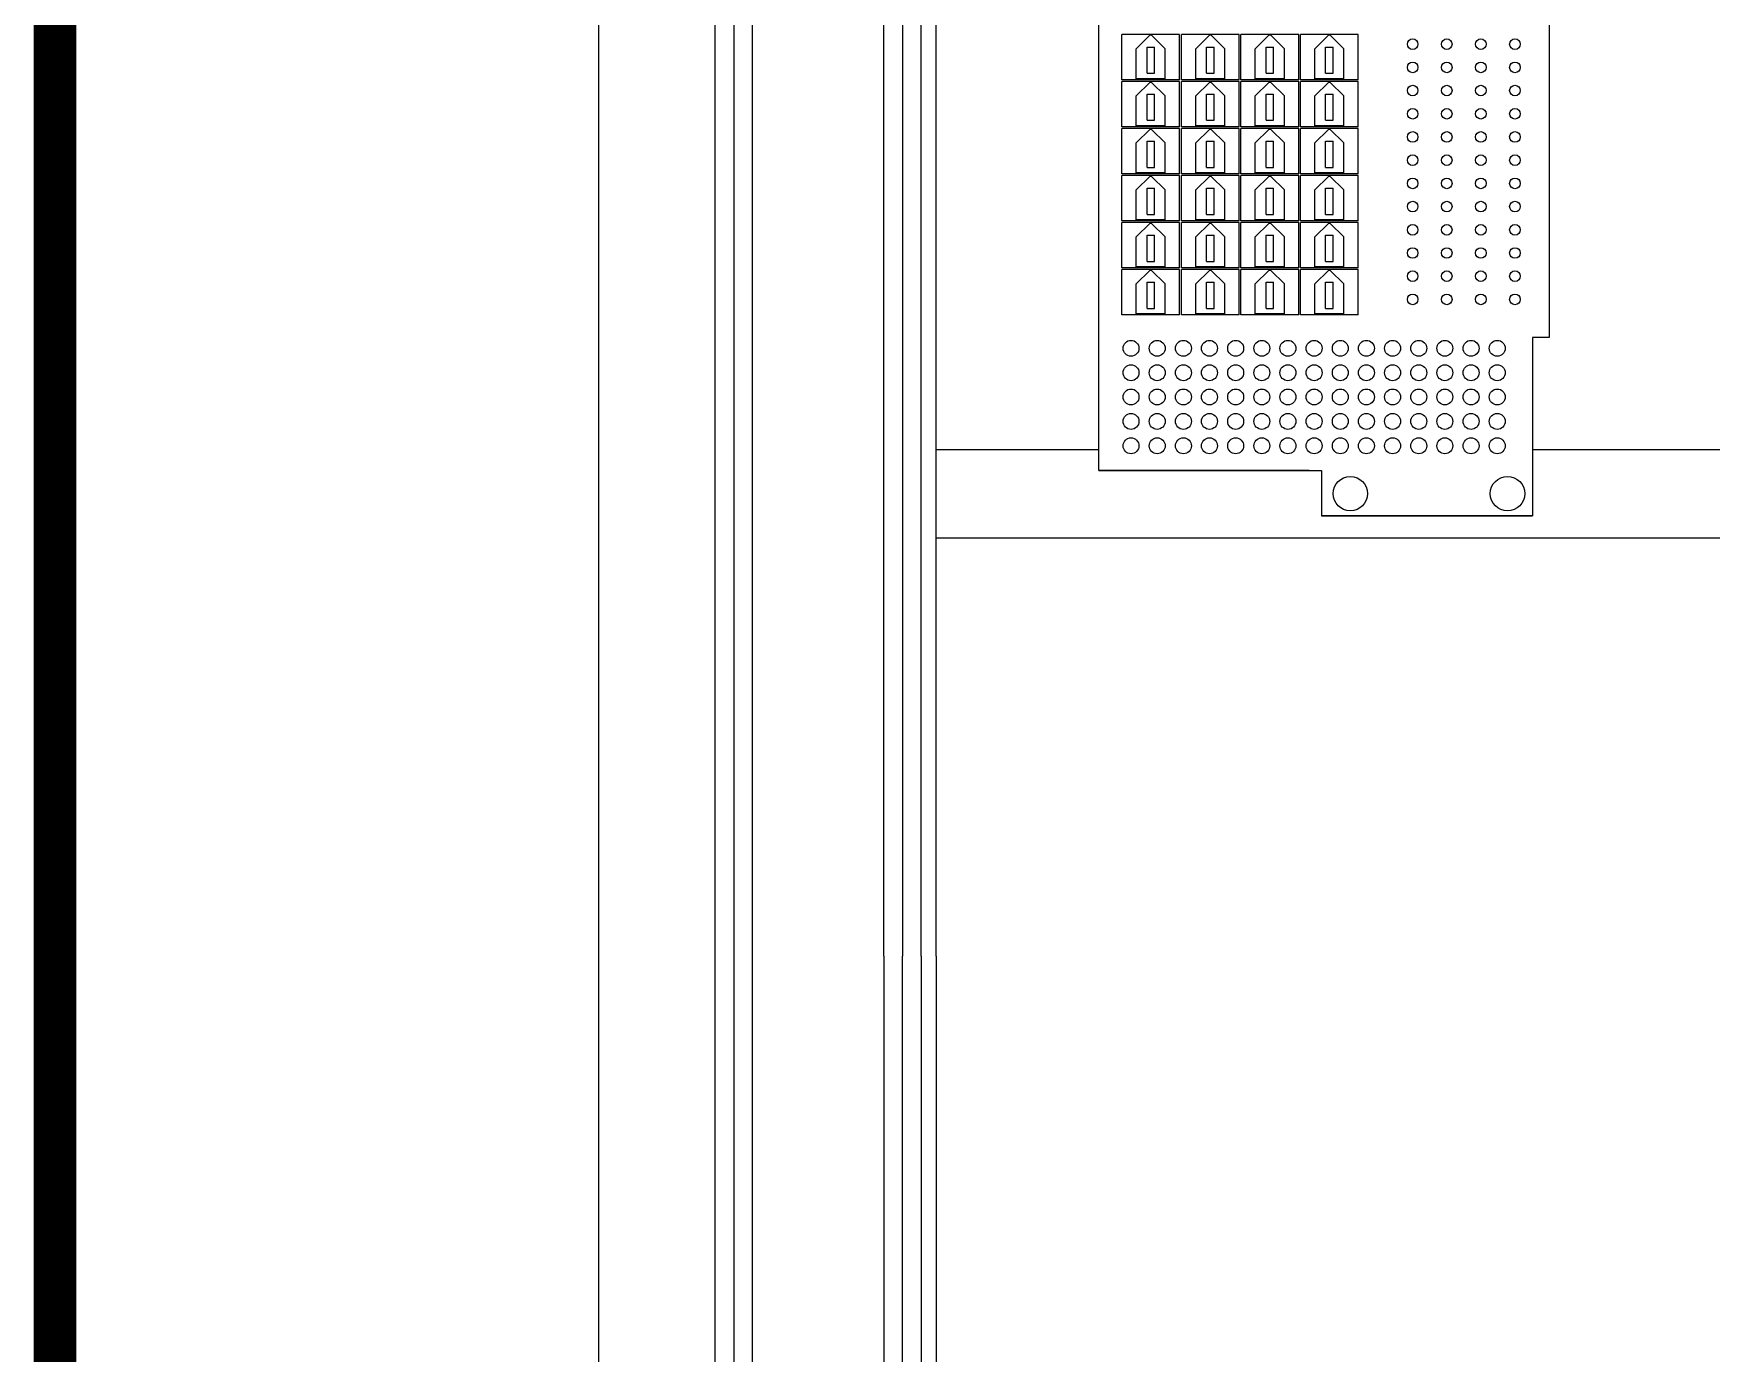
# Model space of a CAD drawing. Header units: millimetres. Extents: x 841 to 1682, y 0 to 594.
# Drawn here: x 1190.09 to 1204.12, y 430.23 to 441.26 of the extents above; entities that cross this region are included whole.
import ezdxf

# ---------------------------------------------------------------- set-up
doc = ezdxf.new("R2010")
doc.units = ezdxf.units.MM
doc.linetypes.add('DA3', pattern=[3, 2, -1])
doc.layers.add('A', color=4, linetype='Continuous')
doc.layers.add('SOL3', color=44, linetype='Continuous')

msp = doc.modelspace()

# ---------------------------------------------------------------- linework, layer by layer
at = {"layer": 'A'}
for p, q in [((1194.814, 395.032), (1194.814, 474.36)), ((1194.814, 395.032), (1194.814, 474.36)), ((1195.787, 395.032), (1195.787, 470.898)), ((1195.943, 470.898), (1195.943, 395.006)), ((1196.099, 395.032), (1196.099, 470.898)), ((1197.198, 433.548), (1197.198, 470.898)), ((1197.354, 470.898), (1197.354, 433.548)), ((1197.51, 433.548), (1197.51, 470.898)), ((1197.636, 433.548), (1197.636, 470.898)), ((1198.996, 437.609), (1198.996, 450.401)), ((1202.76, 448.911), (1202.76, 438.719)), ((1202.76, 438.719), (1202.621, 438.719)), ((1202.621, 438.719), (1202.621, 437.23)), ((1197.636, 437.784), (1198.996, 437.784)), ((1202.621, 437.784), (1214.571, 437.784)), ((1198.996, 437.609), (1200.858, 437.609)), ((1200.754, 437.609), (1198.996, 437.609)), ((1200.858, 437.609), (1200.858, 437.23)), ((1202.621, 437.23), (1200.858, 437.23)), ((1200.858, 437.23), (1202.621, 437.23)), ((1197.636, 437.046), (1214.571, 437.046)), ((1197.198, 433.548), (1197.198, 395.032)), ((1197.354, 395.032), (1197.354, 433.548)), ((1197.51, 433.548), (1197.51, 395.032)), ((1197.636, 433.548), (1197.636, 395.032))]:
    msp.add_line(p, q, dxfattribs=at)
at = {"layer": 'A', "color": 2}
for p, q in [((1199.187, 440.876), (1199.187, 441.254)), ((1199.67, 441.254), (1199.187, 441.254)), ((1199.421, 441.247), (1199.307, 441.134)), ((1199.436, 441.247), (1199.421, 441.247)), ((1199.436, 441.247), (1199.55, 441.134)), ((1199.67, 440.876), (1199.67, 441.254)), ((1199.685, 440.876), (1199.685, 441.254)), ((1200.168, 441.254), (1199.685, 441.254)), ((1199.919, 441.247), (1199.805, 441.134)), ((1199.934, 441.247), (1199.919, 441.247)), ((1199.934, 441.247), (1200.048, 441.134)), ((1200.168, 440.876), (1200.168, 441.254)), ((1200.183, 440.876), (1200.183, 441.254)), ((1200.666, 441.254), (1200.183, 441.254)), ((1200.417, 441.247), (1200.303, 441.134)), ((1200.432, 441.247), (1200.417, 441.247)), ((1200.432, 441.247), (1200.546, 441.134)), ((1200.666, 440.876), (1200.666, 441.254)), ((1201.164, 441.254), (1200.681, 441.254)), ((1200.681, 440.876), (1200.681, 441.254)), ((1200.915, 441.247), (1200.801, 441.134)), ((1200.93, 441.247), (1200.915, 441.247)), ((1200.93, 441.247), (1201.044, 441.134)), ((1201.164, 440.876), (1201.164, 441.254)), ((1199.307, 440.883), (1199.307, 441.134)), ((1199.398, 440.93), (1199.398, 441.149)), ((1199.398, 441.149), (1199.46, 441.149)), ((1199.46, 440.93), (1199.46, 441.149)), ((1199.55, 440.883), (1199.55, 441.134)), ((1199.805, 440.883), (1199.805, 441.134)), ((1199.895, 440.93), (1199.895, 441.149)), ((1199.895, 441.149), (1199.958, 441.149)), ((1199.958, 440.93), (1199.958, 441.149)), ((1200.048, 440.883), (1200.048, 441.134)), ((1200.303, 440.883), (1200.303, 441.134)), ((1200.393, 440.93), (1200.393, 441.149)), ((1200.393, 441.149), (1200.456, 441.149)), ((1200.456, 440.93), (1200.456, 441.149)), ((1200.546, 440.883), (1200.546, 441.134)), ((1200.801, 440.883), (1200.801, 441.134)), ((1200.891, 441.149), (1200.954, 441.149)), ((1200.891, 440.93), (1200.891, 441.149)), ((1200.954, 440.93), (1200.954, 441.149)), ((1201.044, 440.883), (1201.044, 441.134)), ((1199.398, 440.93), (1199.46, 440.93)), ((1199.895, 440.93), (1199.958, 440.93)), ((1200.393, 440.93), (1200.456, 440.93)), ((1200.891, 440.93), (1200.954, 440.93)), ((1199.67, 440.876), (1199.187, 440.876)), ((1199.67, 440.861), (1199.187, 440.861)), ((1199.187, 440.483), (1199.187, 440.861)), ((1199.55, 440.883), (1199.307, 440.883)), ((1199.421, 440.853), (1199.307, 440.741)), ((1199.436, 440.853), (1199.421, 440.853)), ((1199.436, 440.853), (1199.55, 440.741)), ((1199.67, 440.483), (1199.67, 440.861)), ((1200.168, 440.876), (1199.685, 440.876)), ((1199.685, 440.483), (1199.685, 440.861)), ((1200.168, 440.861), (1199.685, 440.861)), ((1200.048, 440.883), (1199.805, 440.883)), ((1199.919, 440.853), (1199.805, 440.741)), ((1199.934, 440.853), (1199.919, 440.853)), ((1199.934, 440.853), (1200.048, 440.741)), ((1200.168, 440.483), (1200.168, 440.861)), ((1200.666, 440.876), (1200.183, 440.876)), ((1200.183, 440.483), (1200.183, 440.861)), ((1200.666, 440.861), (1200.183, 440.861)), ((1200.546, 440.883), (1200.303, 440.883)), ((1200.417, 440.853), (1200.303, 440.741)), ((1200.432, 440.853), (1200.417, 440.853)), ((1200.432, 440.853), (1200.546, 440.741)), ((1200.666, 440.483), (1200.666, 440.861)), ((1201.164, 440.876), (1200.681, 440.876)), ((1201.164, 440.861), (1200.681, 440.861)), ((1200.681, 440.483), (1200.681, 440.861)), ((1201.044, 440.883), (1200.801, 440.883)), ((1200.915, 440.853), (1200.801, 440.741)), ((1200.93, 440.853), (1200.915, 440.853)), ((1200.93, 440.853), (1201.044, 440.741)), ((1201.164, 440.483), (1201.164, 440.861)), ((1199.307, 440.49), (1199.307, 440.741)), ((1199.398, 440.537), (1199.398, 440.756)), ((1199.398, 440.756), (1199.46, 440.756)), ((1199.46, 440.537), (1199.46, 440.756)), ((1199.55, 440.49), (1199.55, 440.741)), ((1199.805, 440.49), (1199.805, 440.741)), ((1199.895, 440.756), (1199.958, 440.756)), ((1199.895, 440.537), (1199.895, 440.756)), ((1199.958, 440.537), (1199.958, 440.756)), ((1200.048, 440.49), (1200.048, 440.741)), ((1200.303, 440.49), (1200.303, 440.741)), ((1200.393, 440.756), (1200.456, 440.756)), ((1200.393, 440.537), (1200.393, 440.756)), ((1200.456, 440.537), (1200.456, 440.756)), ((1200.546, 440.49), (1200.546, 440.741)), ((1200.801, 440.49), (1200.801, 440.741)), ((1200.891, 440.756), (1200.954, 440.756)), ((1200.891, 440.537), (1200.891, 440.756)), ((1200.954, 440.537), (1200.954, 440.756)), ((1201.044, 440.49), (1201.044, 440.741)), ((1199.398, 440.537), (1199.46, 440.537)), ((1199.895, 440.537), (1199.958, 440.537)), ((1200.393, 440.537), (1200.456, 440.537)), ((1200.891, 440.537), (1200.954, 440.537)), ((1199.67, 440.483), (1199.187, 440.483)), ((1199.67, 440.468), (1199.187, 440.468)), ((1199.187, 440.09), (1199.187, 440.468)), ((1199.55, 440.49), (1199.307, 440.49)), ((1199.421, 440.46), (1199.307, 440.348)), ((1199.398, 440.143), (1199.398, 440.363)), ((1199.398, 440.363), (1199.46, 440.363)), ((1199.436, 440.46), (1199.421, 440.46)), ((1199.436, 440.46), (1199.55, 440.348)), ((1199.46, 440.143), (1199.46, 440.363)), ((1199.67, 440.09), (1199.67, 440.468)), ((1200.168, 440.483), (1199.685, 440.483)), ((1200.168, 440.468), (1199.685, 440.468)), ((1199.685, 440.09), (1199.685, 440.468)), ((1200.048, 440.49), (1199.805, 440.49)), ((1199.919, 440.46), (1199.805, 440.348)), ((1199.895, 440.143), (1199.895, 440.363)), ((1199.895, 440.363), (1199.958, 440.363)), ((1199.934, 440.46), (1199.919, 440.46)), ((1199.934, 440.46), (1200.048, 440.348)), ((1199.958, 440.143), (1199.958, 440.363)), ((1200.168, 440.09), (1200.168, 440.468)), ((1200.666, 440.483), (1200.183, 440.483)), ((1200.666, 440.468), (1200.183, 440.468)), ((1200.183, 440.09), (1200.183, 440.468)), ((1200.546, 440.49), (1200.303, 440.49)), ((1200.417, 440.46), (1200.303, 440.348)), ((1200.393, 440.143), (1200.393, 440.363)), ((1200.393, 440.363), (1200.456, 440.363)), ((1200.432, 440.46), (1200.417, 440.46)), ((1200.432, 440.46), (1200.546, 440.348)), ((1200.456, 440.143), (1200.456, 440.363)), ((1200.666, 440.09), (1200.666, 440.468)), ((1201.164, 440.483), (1200.681, 440.483)), ((1201.164, 440.468), (1200.681, 440.468)), ((1200.681, 440.09), (1200.681, 440.468)), ((1201.044, 440.49), (1200.801, 440.49)), ((1200.915, 440.46), (1200.801, 440.348)), ((1200.891, 440.143), (1200.891, 440.363)), ((1200.891, 440.363), (1200.954, 440.363)), ((1200.93, 440.46), (1200.915, 440.46)), ((1200.93, 440.46), (1201.044, 440.348)), ((1200.954, 440.143), (1200.954, 440.363)), ((1201.164, 440.09), (1201.164, 440.468)), ((1199.307, 440.097), (1199.307, 440.348)), ((1199.55, 440.097), (1199.55, 440.348)), ((1199.805, 440.097), (1199.805, 440.348)), ((1200.048, 440.097), (1200.048, 440.348)), ((1200.303, 440.097), (1200.303, 440.348)), ((1200.546, 440.097), (1200.546, 440.348)), ((1200.801, 440.097), (1200.801, 440.348)), ((1201.044, 440.097), (1201.044, 440.348)), ((1199.67, 440.09), (1199.187, 440.09)), ((1199.55, 440.097), (1199.307, 440.097)), ((1199.398, 440.143), (1199.46, 440.143)), ((1200.168, 440.09), (1199.685, 440.09)), ((1200.048, 440.097), (1199.805, 440.097)), ((1199.895, 440.143), (1199.958, 440.143)), ((1200.666, 440.09), (1200.183, 440.09)), ((1200.546, 440.097), (1200.303, 440.097)), ((1200.393, 440.143), (1200.456, 440.143)), ((1201.164, 440.09), (1200.681, 440.09)), ((1201.044, 440.097), (1200.801, 440.097)), ((1200.891, 440.143), (1200.954, 440.143)), ((1199.67, 440.075), (1199.187, 440.075)), ((1199.187, 439.696), (1199.187, 440.075)), ((1199.421, 440.067), (1199.307, 439.955)), ((1199.307, 439.704), (1199.307, 439.955)), ((1199.398, 439.75), (1199.398, 439.97)), ((1199.398, 439.97), (1199.46, 439.97)), ((1199.436, 440.067), (1199.421, 440.067)), ((1199.436, 440.067), (1199.55, 439.955)), ((1199.46, 439.75), (1199.46, 439.97)), ((1199.55, 439.704), (1199.55, 439.955)), ((1199.67, 439.696), (1199.67, 440.075)), ((1199.685, 439.696), (1199.685, 440.075)), ((1200.168, 440.075), (1199.685, 440.075)), ((1199.919, 440.067), (1199.805, 439.955)), ((1199.805, 439.704), (1199.805, 439.955)), ((1199.895, 439.97), (1199.958, 439.97)), ((1199.895, 439.75), (1199.895, 439.97)), ((1199.934, 440.067), (1199.919, 440.067)), ((1199.934, 440.067), (1200.048, 439.955)), ((1199.958, 439.75), (1199.958, 439.97)), ((1200.048, 439.704), (1200.048, 439.955)), ((1200.168, 439.696), (1200.168, 440.075)), ((1200.183, 439.696), (1200.183, 440.075)), ((1200.666, 440.075), (1200.183, 440.075)), ((1200.417, 440.067), (1200.303, 439.955)), ((1200.303, 439.704), (1200.303, 439.955)), ((1200.393, 439.97), (1200.456, 439.97)), ((1200.393, 439.75), (1200.393, 439.97)), ((1200.432, 440.067), (1200.417, 440.067)), ((1200.432, 440.067), (1200.546, 439.955)), ((1200.456, 439.75), (1200.456, 439.97)), ((1200.546, 439.704), (1200.546, 439.955)), ((1200.666, 439.696), (1200.666, 440.075)), ((1201.164, 440.075), (1200.681, 440.075)), ((1200.681, 439.696), (1200.681, 440.075)), ((1200.915, 440.067), (1200.801, 439.955)), ((1200.801, 439.704), (1200.801, 439.955)), ((1200.891, 439.97), (1200.954, 439.97)), ((1200.891, 439.75), (1200.891, 439.97)), ((1200.93, 440.067), (1200.915, 440.067)), ((1200.93, 440.067), (1201.044, 439.955)), ((1200.954, 439.75), (1200.954, 439.97)), ((1201.044, 439.704), (1201.044, 439.955)), ((1201.164, 439.696), (1201.164, 440.075)), ((1199.67, 439.696), (1199.187, 439.696)), ((1199.67, 439.681), (1199.187, 439.681)), ((1199.187, 439.303), (1199.187, 439.681)), ((1199.55, 439.704), (1199.307, 439.704)), ((1199.421, 439.674), (1199.307, 439.561)), ((1199.398, 439.75), (1199.46, 439.75)), ((1199.436, 439.674), (1199.421, 439.674)), ((1199.436, 439.674), (1199.55, 439.561)), ((1199.67, 439.303), (1199.67, 439.681)), ((1200.168, 439.696), (1199.685, 439.696)), ((1200.168, 439.681), (1199.685, 439.681)), ((1199.685, 439.303), (1199.685, 439.681)), ((1200.048, 439.704), (1199.805, 439.704)), ((1199.919, 439.674), (1199.805, 439.561)), ((1199.895, 439.75), (1199.958, 439.75)), ((1199.934, 439.674), (1199.919, 439.674)), ((1199.934, 439.674), (1200.048, 439.561)), ((1200.168, 439.303), (1200.168, 439.681)), ((1200.666, 439.696), (1200.183, 439.696)), ((1200.183, 439.303), (1200.183, 439.681)), ((1200.666, 439.681), (1200.183, 439.681)), ((1200.546, 439.704), (1200.303, 439.704)), ((1200.417, 439.674), (1200.303, 439.561)), ((1200.393, 439.75), (1200.456, 439.75)), ((1200.432, 439.674), (1200.417, 439.674)), ((1200.432, 439.674), (1200.546, 439.561)), ((1200.666, 439.303), (1200.666, 439.681)), ((1201.164, 439.696), (1200.681, 439.696)), ((1201.164, 439.681), (1200.681, 439.681)), ((1200.681, 439.303), (1200.681, 439.681)), ((1201.044, 439.704), (1200.801, 439.704)), ((1200.915, 439.674), (1200.801, 439.561)), ((1200.891, 439.75), (1200.954, 439.75)), ((1200.93, 439.674), (1200.915, 439.674)), ((1200.93, 439.674), (1201.044, 439.561)), ((1201.164, 439.303), (1201.164, 439.681)), ((1199.307, 439.311), (1199.307, 439.561)), ((1199.398, 439.577), (1199.46, 439.577)), ((1199.398, 439.357), (1199.398, 439.577)), ((1199.46, 439.357), (1199.46, 439.577)), ((1199.55, 439.311), (1199.55, 439.561)), ((1199.805, 439.311), (1199.805, 439.561)), ((1199.895, 439.577), (1199.958, 439.577)), ((1199.895, 439.357), (1199.895, 439.577)), ((1199.958, 439.357), (1199.958, 439.577)), ((1200.048, 439.311), (1200.048, 439.561)), ((1200.303, 439.311), (1200.303, 439.561)), ((1200.393, 439.577), (1200.456, 439.577)), ((1200.393, 439.357), (1200.393, 439.577)), ((1200.456, 439.357), (1200.456, 439.577)), ((1200.546, 439.311), (1200.546, 439.561)), ((1200.801, 439.311), (1200.801, 439.561)), ((1200.891, 439.577), (1200.954, 439.577)), ((1200.891, 439.357), (1200.891, 439.577)), ((1200.954, 439.357), (1200.954, 439.577)), ((1201.044, 439.311), (1201.044, 439.561)), ((1199.67, 439.303), (1199.187, 439.303)), ((1199.187, 438.91), (1199.187, 439.288)), ((1199.67, 439.288), (1199.187, 439.288)), ((1199.55, 439.311), (1199.307, 439.311)), ((1199.421, 439.281), (1199.307, 439.168)), ((1199.398, 439.357), (1199.46, 439.357)), ((1199.436, 439.281), (1199.421, 439.281)), ((1199.436, 439.281), (1199.55, 439.168)), ((1199.67, 438.91), (1199.67, 439.288)), ((1200.168, 439.303), (1199.685, 439.303)), ((1199.685, 438.91), (1199.685, 439.288)), ((1200.168, 439.288), (1199.685, 439.288)), ((1200.048, 439.311), (1199.805, 439.311)), ((1199.919, 439.281), (1199.805, 439.168)), ((1199.895, 439.357), (1199.958, 439.357)), ((1199.934, 439.281), (1199.919, 439.281)), ((1199.934, 439.281), (1200.048, 439.168)), ((1200.168, 438.91), (1200.168, 439.288)), ((1200.666, 439.303), (1200.183, 439.303)), ((1200.183, 438.91), (1200.183, 439.288)), ((1200.666, 439.288), (1200.183, 439.288)), ((1200.546, 439.311), (1200.303, 439.311)), ((1200.417, 439.281), (1200.303, 439.168)), ((1200.393, 439.357), (1200.456, 439.357)), ((1200.432, 439.281), (1200.417, 439.281)), ((1200.432, 439.281), (1200.546, 439.168)), ((1200.666, 438.91), (1200.666, 439.288)), ((1201.164, 439.303), (1200.681, 439.303)), ((1201.164, 439.288), (1200.681, 439.288)), ((1200.681, 438.91), (1200.681, 439.288)), ((1201.044, 439.311), (1200.801, 439.311)), ((1200.915, 439.281), (1200.801, 439.168)), ((1200.891, 439.357), (1200.954, 439.357)), ((1200.93, 439.281), (1200.915, 439.281)), ((1200.93, 439.281), (1201.044, 439.168)), ((1201.164, 438.91), (1201.164, 439.288)), ((1199.307, 438.918), (1199.307, 439.168)), ((1199.398, 438.964), (1199.398, 439.184)), ((1199.398, 439.184), (1199.46, 439.184)), ((1199.46, 438.964), (1199.46, 439.184)), ((1199.55, 438.918), (1199.55, 439.168)), ((1199.805, 438.918), (1199.805, 439.168)), ((1199.895, 438.964), (1199.895, 439.184)), ((1199.895, 439.184), (1199.958, 439.184)), ((1199.958, 438.964), (1199.958, 439.184)), ((1200.048, 438.918), (1200.048, 439.168)), ((1200.303, 438.918), (1200.303, 439.168)), ((1200.393, 438.964), (1200.393, 439.184)), ((1200.393, 439.184), (1200.456, 439.184)), ((1200.456, 438.964), (1200.456, 439.184)), ((1200.546, 438.918), (1200.546, 439.168)), ((1200.801, 438.918), (1200.801, 439.168)), ((1200.891, 439.184), (1200.954, 439.184)), ((1200.891, 438.964), (1200.891, 439.184)), ((1200.954, 438.964), (1200.954, 439.184)), ((1201.044, 438.918), (1201.044, 439.168)), ((1199.398, 438.964), (1199.46, 438.964)), ((1199.895, 438.964), (1199.958, 438.964)), ((1200.393, 438.964), (1200.456, 438.964)), ((1200.891, 438.964), (1200.954, 438.964)), ((1199.67, 438.91), (1199.187, 438.91)), ((1199.55, 438.918), (1199.307, 438.918)), ((1200.168, 438.91), (1199.685, 438.91)), ((1200.048, 438.918), (1199.805, 438.918)), ((1200.666, 438.91), (1200.183, 438.91)), ((1200.546, 438.918), (1200.303, 438.918)), ((1201.164, 438.91), (1200.681, 438.91)), ((1201.044, 438.918), (1200.801, 438.918))]:
    msp.add_line(p, q, dxfattribs=at)
for centre, radius in [((1201.619, 441.173), 0.0444), ((1201.904, 441.173), 0.0444), ((1202.189, 441.173), 0.0444), ((1202.474, 441.173), 0.0444), ((1201.619, 440.979), 0.0444), ((1201.904, 440.979), 0.0444), ((1202.189, 440.979), 0.0444), ((1202.474, 440.979), 0.0444), ((1201.619, 440.785), 0.0444), ((1201.904, 440.785), 0.0444), ((1202.189, 440.785), 0.0444), ((1202.474, 440.785), 0.0444), ((1201.619, 440.591), 0.0444), ((1201.904, 440.591), 0.0444), ((1202.189, 440.591), 0.0444), ((1202.474, 440.591), 0.0444), ((1201.619, 440.397), 0.0444), ((1201.904, 440.397), 0.0444), ((1202.189, 440.397), 0.0444), ((1202.474, 440.397), 0.0444), ((1201.619, 440.203), 0.0444), ((1201.904, 440.203), 0.0444), ((1202.189, 440.203), 0.0444), ((1202.474, 440.203), 0.0444), ((1201.619, 440.009), 0.0444), ((1201.904, 440.009), 0.0444), ((1202.189, 440.009), 0.0444), ((1202.474, 440.009), 0.0444), ((1201.619, 439.815), 0.0444), ((1201.904, 439.815), 0.0444), ((1202.189, 439.815), 0.0444), ((1202.474, 439.815), 0.0444), ((1201.619, 439.621), 0.0444), ((1201.904, 439.621), 0.0444), ((1202.189, 439.621), 0.0444), ((1202.474, 439.621), 0.0444), ((1201.619, 439.427), 0.0444), ((1201.904, 439.427), 0.0444), ((1202.189, 439.427), 0.0444), ((1202.474, 439.427), 0.0444), ((1201.619, 439.233), 0.0444), ((1201.904, 439.233), 0.0444), ((1202.189, 439.233), 0.0444), ((1202.474, 439.233), 0.0444), ((1201.619, 439.039), 0.0444), ((1201.904, 439.039), 0.0444), ((1202.189, 439.039), 0.0444), ((1202.474, 439.039), 0.0444), ((1199.264, 438.63), 0.0666), ((1199.483, 438.63), 0.0666), ((1199.702, 438.63), 0.0666), ((1199.92, 438.63), 0.0666), ((1200.139, 438.63), 0.0666), ((1200.358, 438.63), 0.0666), ((1200.576, 438.63), 0.0666), ((1200.795, 438.63), 0.0666), ((1201.014, 438.63), 0.0666), ((1201.232, 438.63), 0.0666), ((1201.451, 438.63), 0.0666), ((1201.67, 438.63), 0.0666), ((1201.888, 438.63), 0.0666), ((1202.107, 438.63), 0.0666), ((1202.326, 438.63), 0.0666), ((1199.264, 438.426), 0.0666), ((1199.483, 438.426), 0.0666), ((1199.702, 438.426), 0.0666), ((1199.92, 438.426), 0.0666), ((1200.139, 438.426), 0.0666), ((1200.358, 438.426), 0.0666), ((1200.576, 438.426), 0.0666), ((1200.795, 438.426), 0.0666), ((1201.014, 438.426), 0.0666), ((1201.232, 438.426), 0.0666), ((1201.451, 438.426), 0.0666), ((1201.67, 438.426), 0.0666), ((1201.888, 438.426), 0.0666), ((1202.107, 438.426), 0.0666), ((1202.326, 438.426), 0.0666), ((1199.264, 438.223), 0.0666), ((1199.483, 438.223), 0.0666), ((1199.702, 438.223), 0.0666), ((1199.92, 438.223), 0.0666), ((1200.139, 438.223), 0.0666), ((1200.358, 438.223), 0.0666), ((1200.576, 438.223), 0.0666), ((1200.795, 438.223), 0.0666), ((1201.014, 438.223), 0.0666), ((1201.232, 438.223), 0.0666), ((1201.451, 438.223), 0.0666), ((1201.67, 438.223), 0.0666), ((1201.888, 438.223), 0.0666), ((1202.107, 438.223), 0.0666), ((1202.326, 438.223), 0.0666), ((1199.264, 438.019), 0.0666), ((1199.483, 438.019), 0.0666), ((1199.702, 438.019), 0.0666), ((1199.92, 438.019), 0.0666), ((1200.139, 438.019), 0.0666), ((1200.358, 438.019), 0.0666), ((1200.576, 438.019), 0.0666), ((1200.795, 438.019), 0.0666), ((1201.014, 438.019), 0.0666), ((1201.232, 438.019), 0.0666), ((1201.451, 438.019), 0.0666), ((1201.67, 438.019), 0.0666), ((1201.888, 438.019), 0.0666), ((1202.107, 438.019), 0.0666), ((1202.326, 438.019), 0.0666), ((1199.264, 437.815), 0.0666), ((1199.483, 437.815), 0.0666), ((1199.702, 437.815), 0.0666), ((1199.92, 437.815), 0.0666), ((1200.139, 437.815), 0.0666), ((1200.358, 437.815), 0.0666), ((1200.576, 437.815), 0.0666), ((1200.795, 437.815), 0.0666), ((1201.014, 437.815), 0.0666), ((1201.232, 437.815), 0.0666), ((1201.451, 437.815), 0.0666), ((1201.67, 437.815), 0.0666), ((1201.888, 437.815), 0.0666), ((1202.107, 437.815), 0.0666), ((1202.326, 437.815), 0.0666)]:
    msp.add_circle(centre, radius, dxfattribs=at)
at = {"layer": 'A'}
for centre in [(1201.098, 437.415), (1202.412, 437.415)]:
    msp.add_circle(centre, 0.144, dxfattribs=at)
at = {"layer": 'SOL3', "linetype": 'DA3', "const_width": 0.358}
msp.add_lwpolyline([(1190.267, 479.075), (1268.395, 479.205), (1268.395, 382.449), (1190.267, 382.319)], close=True, dxfattribs=at)

doc.saveas('drawing.dxf')
